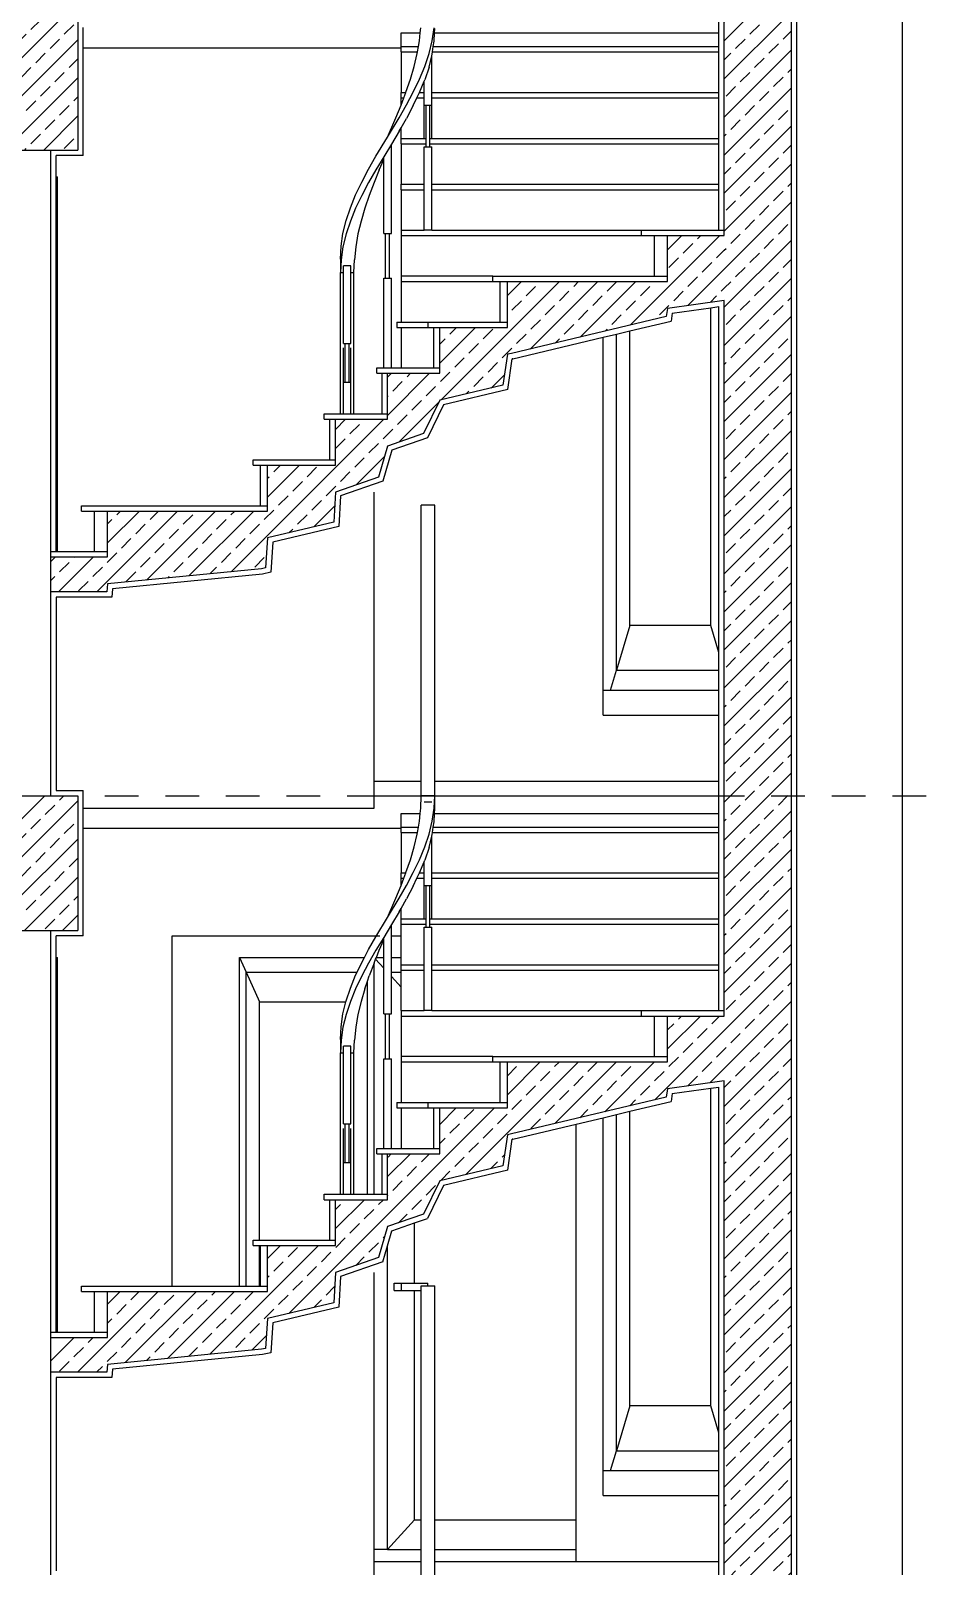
# Model space of a CAD drawing. Header units: metres. Extents: x -220 to 294, y -29 to 18.
# Drawn here: x -0.71 to 2.62, y -1.96 to 3.74 of the extents above; entities that cross this region are included whole.
import ezdxf

# ---------------------------------------------------------------- set-up
doc = ezdxf.new("R2010")
doc.units = ezdxf.units.M
doc.header["$MEASUREMENT"] = 0
doc.linetypes.add('DASHED4', pattern=[0.1875, 0.125, -0.0625])
for name, color, linetype in [('Cizgi', 7, 'Continuous'), ('Olculendirme', 7, 'Continuous'), ('Tarama', 7, 'Continuous')]:
    doc.layers.add(name, color=color, linetype=linetype)

msp = doc.modelspace()

# ---------------------------------------------------------------- hatches: boundary and pattern name
at = {"layer": 'Tarama', "linetype": 'Continuous', "lineweight": -3}
h = msp.add_hatch(dxfattribs=at)
h.set_pattern_fill('ANSI33', color=58, scale=0.4, style=0)
h.paths.add_polyline_path([(-0.533, 3.3), (-0.783, 3.3), (-0.783, 3.8), (-0.533, 3.8)])
h = msp.add_hatch(dxfattribs=at)
h.set_pattern_fill('ANSI33', color=58, scale=0.4, style=0)
h.paths.add_polyline_path([(2.117, 0.9), (1.867, 0.9), (1.867, 3.8), (2.117, 3.8)])
h = msp.add_hatch(dxfattribs=at)
h.set_pattern_fill('ANSI33', color=58, scale=0.4, style=0)
h.paths.add_polyline_path([(1.867, 2.741), (1.6568, 2.7115), (1.6519, 2.6809), (1.0772, 2.5441), (1.0623, 2.5409), (1.0452, 2.4261), (0.8105, 2.3703), (0.7507, 2.2464), (0.617, 2.1997), (0.5834, 2.0849), (0.4235, 2.0291), (0.417, 1.9168), (0.1717, 1.8585), (0.1643, 1.7473), (0.1492, 1.7441), (-0.4228, 1.6879), (-0.4255, 1.6584), (-0.633, 1.6584), (-0.633, 1.7879), (-0.4228, 1.7879), (-0.4228, 1.9585), (0.1717, 1.9585), (0.1717, 2.1291), (0.4235, 2.1291), (0.4235, 2.2997), (0.617, 2.2997), (0.617, 2.4703), (0.8105, 2.4703), (0.8105, 2.6409), (1.0623, 2.6409), (1.0623, 2.8115), (1.6568, 2.8115), (1.6568, 2.9821), (1.867, 2.9821)])
h = msp.add_hatch(dxfattribs=at)
h.set_pattern_fill('ANSI33', color=58, scale=0.4, style=0)
h.paths.add_polyline_path([(-0.533, 0.4), (-0.783, 0.4), (-0.783, 0.9), (-0.533, 0.9)])
h = msp.add_hatch(dxfattribs=at)
h.set_pattern_fill('ANSI33', color=58, scale=0.4, style=0)
h.paths.add_polyline_path([(2.117, -2), (1.867, -2), (1.867, 0.9), (2.117, 0.9)])
h = msp.add_hatch(dxfattribs=at)
h.set_pattern_fill('ANSI33', color=58, scale=0.4, style=0)
h.paths.add_polyline_path([(1.867, -0.159), (1.6568, -0.1885), (1.6519, -0.2191), (1.0772, -0.3559), (1.0623, -0.3591), (1.0452, -0.4739), (0.8105, -0.5297), (0.7507, -0.6536), (0.617, -0.7003), (0.5834, -0.8151), (0.4235, -0.8709), (0.417, -0.9832), (0.1717, -1.0415), (0.1643, -1.1527), (0.1492, -1.1559), (-0.4228, -1.2121), (-0.4255, -1.2416), (-0.633, -1.2416), (-0.633, -1.1121), (-0.4228, -1.1121), (-0.4228, -0.9415), (0.1717, -0.9415), (0.1717, -0.7709), (0.4235, -0.7709), (0.4235, -0.6003), (0.617, -0.6003), (0.617, -0.4297), (0.8105, -0.4297), (0.8105, -0.2591), (1.0623, -0.2591), (1.0623, -0.0885), (1.6568, -0.0885), (1.6568, 0.0821), (1.867, 0.0821)])

# ---------------------------------------------------------------- linework, layer by layer
at = {"layer": 'Cizgi', "color": 7, "linetype": 'Continuous', "lineweight": -3}
for points in [[(-0.533, 3.8), (-0.533, 3.3)], [(1.867, 3.0021), (1.867, 3.8)], [(2.117, -5.4608), (2.117, 3.8)], [(-0.783, 3.3), (-0.633, 3.3)], [(-0.633, 3.3), (-0.533, 3.3)], [(1.6568, 2.8315), (1.6568, 2.9821)], [(1.6568, 2.9821), (1.867, 2.9821)], [(1.867, 2.9821), (1.867, 3.0021)], [(1.0623, 2.6609), (1.0623, 2.8115)], [(1.0623, 2.8115), (1.6568, 2.8115)], [(1.6568, 2.8115), (1.6568, 2.8315)], [(1.867, 2.741), (1.6568, 2.7115)], [(1.867, 0.1021), (1.867, 2.741)], [(1.6568, 2.7115), (1.6519, 2.6809)], [(0.8105, 2.4903), (0.8105, 2.6409)], [(0.8105, 2.6409), (1.0623, 2.6409)], [(1.0623, 2.6409), (1.0623, 2.6609)], [(1.6519, 2.6809), (1.0772, 2.5441)], [(1.0623, 2.5409), (1.0452, 2.4261)], [(1.0772, 2.5441), (1.0623, 2.5409)], [(0.617, 2.3197), (0.617, 2.4703)], [(0.617, 2.4703), (0.8105, 2.4703)], [(0.8105, 2.4703), (0.8105, 2.4903)], [(1.0452, 2.4261), (0.8105, 2.3703)], [(0.8105, 2.3703), (0.7507, 2.2464)], [(0.4235, 2.1491), (0.4235, 2.2997)], [(0.4235, 2.2997), (0.617, 2.2997)], [(0.617, 2.2997), (0.617, 2.3197)], [(0.7507, 2.2464), (0.617, 2.1997)], [(0.617, 2.1997), (0.5834, 2.0849)], [(0.1717, 1.9785), (0.1717, 2.1291)], [(0.1717, 2.1291), (0.4235, 2.1291)], [(0.4235, 2.1291), (0.4235, 2.1491)], [(0.5834, 2.0849), (0.4235, 2.0291)], [(0.4235, 2.0291), (0.417, 1.9168)], [(-0.4228, 1.8079), (-0.4228, 1.9585)], [(-0.4228, 1.9585), (0.1717, 1.9585)], [(0.1717, 1.9585), (0.1717, 1.9785)], [(0.417, 1.9168), (0.1717, 1.8585)], [(0.1717, 1.8585), (0.1643, 1.7473)], [(-0.633, 1.6584), (-0.633, 1.7879)], [(-0.633, 1.7879), (-0.4228, 1.7879)], [(-0.4228, 1.7879), (-0.4228, 1.8079)], [(0.1492, 1.7441), (-0.4228, 1.6879)], [(0.1643, 1.7473), (0.1492, 1.7441)], [(-0.4255, 1.6584), (-0.633, 1.6584)], [(-0.4228, 1.6879), (-0.4255, 1.6584)], [(-0.783, 0.9), (-0.633, 0.9)], [(-0.633, 0.9), (-0.533, 0.9)], [(-0.533, 0.9), (-0.533, 0.4)], [(-0.783, 0.4), (-0.633, 0.4)], [(-0.633, 0.4), (-0.533, 0.4)], [(1.6568, -0.0685), (1.6568, 0.0821)], [(1.6568, 0.0821), (1.867, 0.0821)], [(1.867, 0.0821), (1.867, 0.1021)], [(1.0623, -0.2391), (1.0623, -0.0885)], [(1.0623, -0.0885), (1.6568, -0.0885)], [(1.6568, -0.0885), (1.6568, -0.0685)], [(1.867, -0.159), (1.6568, -0.1885)], [(1.867, -2.7979), (1.867, -0.159)], [(1.6519, -0.2191), (1.0772, -0.3559)], [(1.6568, -0.1885), (1.6519, -0.2191)], [(0.8105, -0.4097), (0.8105, -0.2591)], [(0.8105, -0.2591), (1.0623, -0.2591)], [(1.0623, -0.2591), (1.0623, -0.2391)], [(1.0623, -0.3591), (1.0452, -0.4739)], [(1.0772, -0.3559), (1.0623, -0.3591)], [(0.617, -0.5803), (0.617, -0.4297)], [(0.617, -0.4297), (0.8105, -0.4297)], [(0.8105, -0.4297), (0.8105, -0.4097)], [(1.0452, -0.4739), (0.8105, -0.5297)], [(0.8105, -0.5297), (0.7507, -0.6536)], [(0.4235, -0.7509), (0.4235, -0.6003)], [(0.4235, -0.6003), (0.617, -0.6003)], [(0.617, -0.6003), (0.617, -0.5803)], [(0.7507, -0.6536), (0.617, -0.7003)], [(0.617, -0.7003), (0.5834, -0.8151)], [(0.1717, -0.9215), (0.1717, -0.7709)], [(0.1717, -0.7709), (0.4235, -0.7709)], [(0.4235, -0.7709), (0.4235, -0.7509)], [(0.5834, -0.8151), (0.4235, -0.8709)], [(0.4235, -0.8709), (0.417, -0.9832)], [(-0.4228, -1.0921), (-0.4228, -0.9415)], [(-0.4228, -0.9415), (0.1717, -0.9415)], [(0.1717, -0.9415), (0.1717, -0.9215)], [(0.417, -0.9832), (0.1717, -1.0415)], [(0.1717, -1.0415), (0.1643, -1.1527)], [(-0.633, -1.2416), (-0.633, -1.1121)], [(-0.633, -1.1121), (-0.4228, -1.1121)], [(-0.4228, -1.1121), (-0.4228, -1.0921)], [(0.1492, -1.1559), (-0.4228, -1.2121)], [(0.1643, -1.1527), (0.1492, -1.1559)], [(-0.4255, -1.2416), (-0.633, -1.2416)], [(-0.4228, -1.2121), (-0.4255, -1.2416)]]:
    msp.add_lwpolyline(points, dxfattribs=at)
at = {"layer": 'Cizgi', "color": 241, "linetype": 'Continuous', "lineweight": -3}
for points in [[(1.847, 3.735), (1.847, 3.8)], [(2.137, 0.9), (2.137, 3.8)], [(-0.513, 3.68), (-0.513, 3.755)], [(1.847, 3.6844), (1.847, 3.735)], [(-0.513, 3.28), (-0.513, 3.68)], [(1.847, 3.6644), (1.847, 3.6844)], [(1.847, 3.5138), (1.847, 3.6644)], [(1.847, 3.4938), (1.847, 3.5138)], [(1.847, 3.3432), (1.847, 3.4938)], [(1.847, 3.3232), (1.847, 3.3432)], [(1.847, 3.1726), (1.847, 3.3232)], [(-0.513, 3.28), (-0.613, 3.28)], [(-0.613, 3.2), (-0.613, 3.28)], [(-0.613, 1.8079), (-0.613, 3.2)], [(1.847, 3.1526), (1.847, 3.1726)], [(1.847, 3.0021), (1.847, 3.1526)], [(1.6742, 2.6937), (1.6695, 2.6645)], [(1.6742, 2.6937), (1.817, 2.7138)], [(1.817, 2.7138), (1.847, 2.718)], [(1.847, 1.4333), (1.847, 2.718)], [(1.467, 2.6163), (1.517, 2.6282)], [(1.517, 2.6282), (1.6695, 2.6645)], [(1.0816, 2.5246), (1.417, 2.6044)], [(1.417, 2.6044), (1.467, 2.6163)], [(1.063, 2.4097), (1.0801, 2.5243)], [(1.0816, 2.5246), (1.0801, 2.5243)], [(1.063, 2.4097), (0.8244, 2.353)], [(0.8244, 2.353), (0.7651, 2.2302)], [(0.7651, 2.2302), (0.6333, 2.1842)], [(0.6333, 2.1842), (0.5997, 2.0694)], [(0.5997, 2.0694), (0.4427, 2.0146)], [(0.4427, 2.0146), (0.4361, 1.9008)], [(0.4361, 1.9008), (0.1906, 1.8425)], [(0.1906, 1.8425), (0.1832, 1.731)], [(0.1523, 1.7243), (-0.4044, 1.6697)], [(0.1832, 1.731), (0.1523, 1.7243)], [(-0.4044, 1.6697), (-0.4073, 1.6384)], [(-0.4073, 1.6384), (-0.613, 1.6384)], [(-0.613, 1.6384), (-0.613, 0.92)], [(1.847, 1.3667), (1.847, 1.4333)], [(1.847, 1.2929), (1.847, 1.3667)], [(1.847, 1.2), (1.847, 1.2929)], [(1.847, 0.955), (1.847, 1.2)], [(-0.613, 0.92), (-0.513, 0.92)], [(-0.513, 0.855), (-0.513, 0.92)], [(1.847, 0.9), (1.847, 0.955)], [(1.847, 0.835), (1.847, 0.9)], [(2.137, -2), (2.137, 0.9)], [(-0.513, 0.78), (-0.513, 0.855)], [(1.847, 0.7844), (1.847, 0.835)], [(-0.513, 0.38), (-0.513, 0.78)], [(1.847, 0.7644), (1.847, 0.7844)], [(1.847, 0.6138), (1.847, 0.7644)], [(1.847, 0.5938), (1.847, 0.6138)], [(1.847, 0.4432), (1.847, 0.5938)], [(1.847, 0.4232), (1.847, 0.4432)], [(1.847, 0.2726), (1.847, 0.4232)], [(-0.513, 0.38), (-0.613, 0.38)], [(-0.613, 0.3), (-0.613, 0.38)], [(-0.613, -1.0921), (-0.613, 0.3)], [(1.847, 0.2526), (1.847, 0.2726)], [(1.847, 0.1021), (1.847, 0.2526)], [(1.6742, -0.2063), (1.6695, -0.2355)], [(1.6742, -0.2063), (1.817, -0.1862)], [(1.817, -0.1862), (1.847, -0.182)], [(1.847, -1.4667), (1.847, -0.182)], [(1.417, -0.2956), (1.467, -0.2837)], [(1.467, -0.2837), (1.517, -0.2718)], [(1.517, -0.2718), (1.6695, -0.2355)], [(1.0816, -0.3754), (1.317, -0.3194)], [(1.317, -0.3194), (1.417, -0.2956)], [(1.063, -0.4903), (1.0801, -0.3757)], [(1.0816, -0.3754), (1.0801, -0.3757)], [(1.063, -0.4903), (0.8244, -0.547)], [(0.8244, -0.547), (0.7651, -0.6698)], [(0.717, -0.6866), (0.7651, -0.6698)], [(0.617, -0.7714), (0.6333, -0.7158)], [(0.6333, -0.7158), (0.717, -0.6866)], [(0.5997, -0.8306), (0.617, -0.7714)], [(0.5997, -0.8306), (0.4427, -0.8854)], [(0.4427, -0.8854), (0.4361, -0.9992)], [(0.4361, -0.9992), (0.1906, -1.0575)], [(0.1906, -1.0575), (0.1832, -1.169)], [(0.1523, -1.1757), (-0.4044, -1.2303)], [(0.1832, -1.169), (0.1523, -1.1757)], [(-0.4044, -1.2303), (-0.4073, -1.2616)], [(-0.4073, -1.2616), (-0.613, -1.2616)], [(-0.613, -1.2616), (-0.613, -1.98)], [(1.847, -1.5333), (1.847, -1.4667)], [(1.847, -1.6071), (1.847, -1.5333)], [(1.847, -1.7), (1.847, -1.6071)], [(1.847, -1.945), (1.847, -1.7)], [(1.847, -2), (1.847, -1.945)]]:
    msp.add_lwpolyline(points, dxfattribs=at)
at = {"layer": 'Cizgi', "color": 98, "linetype": 'Continuous', "lineweight": -3}
for points in [[(0.667, 3.735), (0.7383, 3.735)], [(0.667, 3.6844), (0.667, 3.735)], [(0.7352, 3.7063), (0.7383, 3.735)], [(0.7383, 3.735), (0.7403, 3.754)], [(0.7825, 3.7063), (0.7896, 3.754)], [(0.7896, 3.704), (0.7912, 3.735)], [(0.7912, 3.735), (0.792, 3.7517)], [(0.7912, 3.735), (1.847, 3.735)], [(-0.513, 3.68), (0.667, 3.68)], [(0.667, 3.6844), (0.7314, 3.6844)], [(0.667, 3.68), (0.667, 3.6844)], [(0.667, 3.6644), (0.667, 3.68)], [(0.667, 3.6644), (0.667, 3.5138)], [(0.667, 3.6644), (0.728, 3.6644)], [(0.7156, 3.6108), (0.7269, 3.6585)], [(0.7269, 3.6585), (0.728, 3.6644)], [(0.728, 3.6644), (0.7314, 3.6844)], [(0.7314, 3.6844), (0.7352, 3.7063)], [(0.7551, 3.6108), (0.7709, 3.6585)], [(0.7709, 3.6585), (0.7825, 3.7063)], [(0.7811, 3.6506), (0.7825, 3.6563)], [(0.7825, 3.6563), (0.7837, 3.6644)], [(0.7837, 3.6644), (0.7867, 3.6844)], [(0.7837, 3.6644), (1.847, 3.6644)], [(0.7867, 3.6844), (0.7896, 3.704)], [(0.7867, 3.6844), (1.847, 3.6844)], [(0.7017, 3.5631), (0.7156, 3.6108)], [(0.7355, 3.5631), (0.7551, 3.6108)], [(0.7709, 3.6085), (0.7551, 3.5608)], [(0.7709, 3.6085), (0.7811, 3.6506)], [(0.7811, 3.5138), (0.7811, 3.6506)], [(0.6854, 3.5153), (0.7017, 3.5631)], [(0.7127, 3.5153), (0.7355, 3.5631)], [(0.7359, 3.5138), (0.7529, 3.5553)], [(0.7529, 3.5553), (0.7551, 3.5608)], [(0.7529, 3.5138), (0.7529, 3.5553)], [(0.667, 3.4938), (0.667, 3.5138)], [(0.667, 3.5138), (0.6848, 3.5138)], [(0.667, 3.4671), (0.667, 3.4938)], [(0.667, 3.4938), (0.6772, 3.4938)], [(0.667, 3.4671), (0.6772, 3.4938)], [(0.6772, 3.4938), (0.6848, 3.5138)], [(0.6848, 3.5138), (0.6854, 3.5153)], [(0.6873, 3.4676), (0.7127, 3.5153)], [(0.7127, 3.4653), (0.7263, 3.4938)], [(0.7263, 3.4938), (0.7359, 3.5138)], [(0.7263, 3.4938), (0.7529, 3.4938)], [(0.7359, 3.5138), (0.7529, 3.5138)], [(0.7529, 3.4938), (0.7529, 3.5138)], [(0.7529, 3.4669), (0.7529, 3.4938)], [(0.7811, 3.5138), (1.847, 3.5138)], [(0.7811, 3.4938), (0.7811, 3.5138)], [(0.7811, 3.4938), (1.847, 3.4938)], [(0.7811, 3.4669), (0.7811, 3.4938)], [(0.6477, 3.4199), (0.667, 3.4671)], [(0.66, 3.4199), (0.6873, 3.4676)], [(0.7127, 3.4653), (0.6873, 3.4176)], [(0.7529, 3.4669), (0.7599, 3.4669)], [(0.7529, 3.3432), (0.7529, 3.4669)], [(0.7599, 3.3432), (0.7599, 3.4669)], [(0.7599, 3.4669), (0.7741, 3.4669)], [(0.7741, 3.3432), (0.7741, 3.4669)], [(0.7741, 3.4669), (0.7811, 3.4669)], [(0.7811, 3.3432), (0.7811, 3.4669)], [(0.617, 3.3482), (0.6477, 3.4199)], [(0.617, 3.3482), (0.66, 3.4199)], [(0.66, 3.3699), (0.6311, 3.3216)], [(0.66, 3.3699), (0.667, 3.3821)], [(0.667, 3.3821), (0.6873, 3.4176)], [(0.667, 3.3432), (0.667, 3.3821)], [(0.574, 3.2766), (0.617, 3.3482)], [(0.6311, 3.3216), (0.6026, 3.2744)], [(0.6311, 2.9901), (0.6311, 3.3216)], [(0.667, 3.3232), (0.667, 3.3432)], [(0.667, 3.3432), (0.7529, 3.3432)], [(0.667, 3.3232), (0.667, 3.1726)], [(0.667, 3.3232), (0.7599, 3.3232)], [(0.7529, 3.3432), (0.7599, 3.3432)], [(0.7529, 3.3119), (0.7599, 3.3119)], [(0.7529, 3.1726), (0.7529, 3.3119)], [(0.7599, 3.3232), (0.7599, 3.3432)], [(0.7599, 3.3119), (0.7599, 3.3232)], [(0.7599, 3.3119), (0.7741, 3.3119)], [(0.7741, 3.3432), (0.7811, 3.3432)], [(0.7741, 3.3232), (0.7741, 3.3432)], [(0.7741, 3.3232), (1.847, 3.3232)], [(0.7741, 3.3119), (0.7741, 3.3232)], [(0.7741, 3.3119), (0.7811, 3.3119)], [(0.7811, 3.3432), (1.847, 3.3432)], [(0.7811, 3.1726), (0.7811, 3.3119)], [(0.5467, 3.2289), (0.574, 3.2766)], [(0.6026, 3.2744), (0.574, 3.2266)], [(0.5863, 3.2266), (0.6029, 3.2654)], [(0.6029, 3.2654), (0.6026, 3.2744)], [(0.6029, 2.9901), (0.6029, 3.2654)], [(-0.613, 3.2), (-0.608, 3.2)], [(-0.608, 1.8079), (-0.608, 3.2)], [(0.5213, 3.1812), (0.5467, 3.2289)], [(0.574, 3.2266), (0.5467, 3.1789)], [(0.5863, 3.2266), (0.5668, 3.1789)], [(0.4985, 3.1334), (0.5213, 3.1812)], [(0.5467, 3.1789), (0.5213, 3.1312)], [(0.5668, 3.1789), (0.5486, 3.1312)], [(0.667, 3.1526), (0.667, 3.1726)], [(0.667, 3.1726), (0.7529, 3.1726)], [(0.667, 3.1526), (0.667, 3.0021)], [(0.667, 3.1526), (0.7529, 3.1526)], [(0.7529, 3.1526), (0.7529, 3.1726)], [(0.7529, 3.0021), (0.7529, 3.1526)], [(0.7811, 3.1726), (1.847, 3.1726)], [(0.7811, 3.1526), (0.7811, 3.1726)], [(0.7811, 3.1526), (1.847, 3.1526)], [(0.7811, 3.0021), (0.7811, 3.1526)], [(0.4631, 3.038), (0.4789, 3.0857)], [(0.4789, 3.0857), (0.4985, 3.1334)], [(0.4985, 3.0834), (0.4789, 3.0357)], [(0.5213, 3.1312), (0.4985, 3.0834)], [(0.5323, 3.0834), (0.5184, 3.0357)], [(0.5486, 3.1312), (0.5323, 3.0834)], [(0.4515, 2.9902), (0.4631, 3.038)], [(0.4789, 3.0357), (0.4631, 2.988)], [(0.5184, 3.0357), (0.5071, 2.988)], [(0.4444, 2.9425), (0.4515, 2.9902)], [(0.4631, 2.988), (0.4515, 2.9402)], [(0.5071, 2.988), (0.4988, 2.9402)], [(0.6029, 2.9901), (0.6099, 2.9901)], [(0.6099, 2.8235), (0.6099, 2.9901)], [(0.6099, 2.9901), (0.6241, 2.9901)], [(0.6241, 2.8235), (0.6241, 2.9901)], [(0.6241, 2.9901), (0.6311, 2.9901)], [(0.667, 3.0021), (0.667, 2.9821)], [(0.667, 3.0021), (0.7529, 3.0021)], [(0.667, 2.9821), (0.667, 2.8315)], [(0.667, 2.9821), (1.5595, 2.9821)], [(0.7811, 3.0021), (0.7529, 3.0021)], [(0.7811, 3.0021), (1.5595, 3.0021)], [(0.442, 2.8948), (0.4444, 2.9425)], [(0.4515, 2.9402), (0.4444, 2.8925)], [(0.4988, 2.9402), (0.4937, 2.8925)], [(0.442, 2.8948), (0.442, 2.8448)], [(0.4444, 2.8925), (0.442, 2.8448)], [(0.4811, 2.8698), (0.4529, 2.8698)], [(0.4529, 2.8448), (0.4529, 2.8698)], [(0.4811, 2.8448), (0.4811, 2.8698)], [(0.492, 2.8448), (0.4937, 2.8925)], [(0.442, 2.3197), (0.442, 2.8448)], [(0.442, 2.8448), (0.4529, 2.8448)], [(0.4529, 2.5815), (0.4529, 2.8448)], [(0.4811, 2.5815), (0.4811, 2.8448)], [(0.4811, 2.8448), (0.492, 2.8448)], [(0.492, 2.3197), (0.492, 2.8448)], [(0.6029, 2.4903), (0.6029, 2.8235)], [(0.6029, 2.8235), (0.6099, 2.8235)], [(0.6099, 2.8235), (0.6241, 2.8235)], [(0.6241, 2.8235), (0.6311, 2.8235)], [(0.6311, 2.4903), (0.6311, 2.8235)], [(0.667, 2.8315), (0.667, 2.8115)], [(1.0082, 2.8315), (0.667, 2.8315)], [(0.667, 2.8115), (0.667, 2.6609)], [(0.667, 2.8115), (1.0082, 2.8115)], [(1.817, 1.5333), (1.817, 2.7138)], [(0.6519, 2.6609), (0.6519, 2.6409)], [(0.6519, 2.6609), (0.667, 2.6609)], [(0.6519, 2.6409), (0.667, 2.6409)], [(0.667, 2.6609), (0.7681, 2.6609)], [(0.667, 2.6409), (0.667, 2.4903)], [(0.667, 2.6409), (0.7681, 2.6409)], [(1.517, 1.5333), (1.517, 2.6282)], [(0.4529, 2.5815), (0.4599, 2.5815)], [(0.4599, 2.4374), (0.4599, 2.5815)], [(0.4599, 2.5815), (0.4741, 2.5815)], [(0.4741, 2.4374), (0.4741, 2.5815)], [(0.4741, 2.5815), (0.4811, 2.5815)], [(1.417, 1.2929), (1.417, 2.6044)], [(1.467, 1.3667), (1.467, 2.6163)], [(0.4529, 2.4374), (0.4529, 2.5648)], [(0.4811, 2.4374), (0.4811, 2.5648)], [(0.4529, 2.3197), (0.4529, 2.4374)], [(0.4529, 2.4374), (0.4599, 2.4374)], [(0.4599, 2.4374), (0.4741, 2.4374)], [(0.4741, 2.4374), (0.4811, 2.4374)], [(0.4811, 2.3197), (0.4811, 2.4374)], [(0.567, 0.955), (0.567, 2.0291)], [(0.792, 1.98), (0.742, 1.98)], [(0.742, 0.955), (0.742, 1.98)], [(0.792, 0.955), (0.792, 1.98)], [(1.517, 1.5333), (1.467, 1.3667)], [(1.817, 1.5333), (1.517, 1.5333)], [(1.847, 1.4333), (1.817, 1.5333)], [(1.4449, 1.2929), (1.467, 1.3667)], [(1.467, 1.3667), (1.847, 1.3667)], [(1.417, 1.2), (1.417, 1.2929)], [(1.417, 1.2929), (1.4449, 1.2929)], [(1.4449, 1.2929), (1.847, 1.2929)], [(1.417, 1.2), (1.847, 1.2)], [(0.567, 0.955), (0.742, 0.955)], [(0.567, 0.9), (0.567, 0.955)], [(0.742, 0.9017), (0.742, 0.955)], [(0.792, 0.955), (1.847, 0.955)], [(0.792, 0.9017), (0.792, 0.955)], [(0.567, 0.855), (0.567, 0.9)], [(0.567, 0.9), (0.7419, 0.9)], [(0.7403, 0.854), (0.7419, 0.9)], [(0.7419, 0.9), (0.742, 0.9017)], [(0.742, 0.9017), (0.792, 0.9017)], [(0.7811, 0.8767), (0.7529, 0.8767)], [(0.7896, 0.854), (0.792, 0.9)], [(0.792, 0.9), (0.792, 0.9017)], [(0.792, 0.9), (1.847, 0.9)], [(0.792, 0.8517), (0.792, 0.9)], [(-0.513, 0.855), (0.567, 0.855)], [(0.667, 0.835), (0.7383, 0.835)], [(0.667, 0.7844), (0.667, 0.835)], [(0.7314, 0.7844), (0.7352, 0.8063)], [(0.7352, 0.8063), (0.7383, 0.835)], [(0.7383, 0.835), (0.7403, 0.854)], [(0.7709, 0.7585), (0.7825, 0.8063)], [(0.7825, 0.8063), (0.7896, 0.854)], [(0.7867, 0.7844), (0.7896, 0.804)], [(0.7896, 0.804), (0.7912, 0.835)], [(0.7912, 0.835), (0.792, 0.8517)], [(0.7912, 0.835), (1.847, 0.835)], [(-0.513, 0.78), (0.667, 0.78)], [(0.667, 0.7844), (0.7314, 0.7844)], [(0.667, 0.78), (0.667, 0.7844)], [(0.667, 0.7644), (0.667, 0.78)], [(0.667, 0.7644), (0.667, 0.6138)], [(0.667, 0.7644), (0.728, 0.7644)], [(0.7156, 0.7108), (0.7269, 0.7585)], [(0.7269, 0.7585), (0.728, 0.7644)], [(0.728, 0.7644), (0.7314, 0.7844)], [(0.7551, 0.7108), (0.7709, 0.7585)], [(0.7709, 0.7085), (0.7811, 0.7506)], [(0.7811, 0.7506), (0.7825, 0.7563)], [(0.7811, 0.6138), (0.7811, 0.7506)], [(0.7825, 0.7563), (0.7837, 0.7644)], [(0.7837, 0.7644), (0.7867, 0.7844)], [(0.7837, 0.7644), (1.847, 0.7644)], [(0.7867, 0.7844), (1.847, 0.7844)], [(0.7017, 0.6631), (0.7156, 0.7108)], [(0.7355, 0.6631), (0.7551, 0.7108)], [(0.7709, 0.7085), (0.7551, 0.6608)], [(0.6854, 0.6153), (0.7017, 0.6631)], [(0.7127, 0.6153), (0.7355, 0.6631)], [(0.7359, 0.6138), (0.7529, 0.6553)], [(0.7529, 0.6553), (0.7551, 0.6608)], [(0.7529, 0.6138), (0.7529, 0.6553)], [(0.667, 0.5938), (0.667, 0.6138)], [(0.667, 0.6138), (0.6848, 0.6138)], [(0.667, 0.5671), (0.667, 0.5938)], [(0.667, 0.5938), (0.6772, 0.5938)], [(0.667, 0.5671), (0.6772, 0.5938)], [(0.6772, 0.5938), (0.6848, 0.6138)], [(0.6848, 0.6138), (0.6854, 0.6153)], [(0.6873, 0.5676), (0.7127, 0.6153)], [(0.7127, 0.5653), (0.7263, 0.5938)], [(0.7263, 0.5938), (0.7359, 0.6138)], [(0.7263, 0.5938), (0.7529, 0.5938)], [(0.7359, 0.6138), (0.7529, 0.6138)], [(0.7529, 0.5938), (0.7529, 0.6138)], [(0.7529, 0.5669), (0.7529, 0.5938)], [(0.7811, 0.6138), (1.847, 0.6138)], [(0.7811, 0.5938), (0.7811, 0.6138)], [(0.7811, 0.5938), (1.847, 0.5938)], [(0.7811, 0.5669), (0.7811, 0.5938)], [(0.617, 0.4482), (0.6477, 0.5199)], [(0.617, 0.4482), (0.66, 0.5199)], [(0.6477, 0.5199), (0.667, 0.5671)], [(0.66, 0.5199), (0.6873, 0.5676)], [(0.667, 0.4821), (0.6873, 0.5176)], [(0.7127, 0.5653), (0.6873, 0.5176)], [(0.7529, 0.5669), (0.7599, 0.5669)], [(0.7529, 0.4432), (0.7529, 0.5669)], [(0.7599, 0.4432), (0.7599, 0.5669)], [(0.7599, 0.5669), (0.7741, 0.5669)], [(0.7741, 0.4432), (0.7741, 0.5669)], [(0.7741, 0.5669), (0.7811, 0.5669)], [(0.7811, 0.4432), (0.7811, 0.5669)], [(0.66, 0.4699), (0.6315, 0.4221)], [(0.66, 0.4699), (0.667, 0.4821)], [(0.667, 0.4432), (0.667, 0.4821)], [(0.574, 0.3766), (0.617, 0.4482)], [(0.6315, 0.4221), (0.6026, 0.3744)], [(0.6311, 0.4), (0.6315, 0.4221)], [(0.6311, 0.3), (0.6311, 0.4)], [(0.667, 0.4232), (0.667, 0.4432)], [(0.667, 0.4432), (0.7529, 0.4432)], [(0.667, 0.4232), (0.7599, 0.4232)], [(0.667, 0.3), (0.667, 0.4232)], [(0.7529, 0.4432), (0.7599, 0.4432)], [(0.7529, 0.4119), (0.7599, 0.4119)], [(0.7529, 0.2726), (0.7529, 0.4119)], [(0.7599, 0.4232), (0.7599, 0.4432)], [(0.7599, 0.4119), (0.7599, 0.4232)], [(0.7599, 0.4119), (0.7741, 0.4119)], [(0.7741, 0.4432), (0.7811, 0.4432)], [(0.7741, 0.4232), (0.7741, 0.4432)], [(0.7741, 0.4232), (1.847, 0.4232)], [(0.7741, 0.4119), (0.7741, 0.4232)], [(0.7741, 0.4119), (0.7811, 0.4119)], [(0.7811, 0.4432), (1.847, 0.4432)], [(0.7811, 0.2726), (0.7811, 0.4119)], [(0.5467, 0.3289), (0.574, 0.3766)], [(0.6026, 0.3744), (0.574, 0.3266)], [(0.5863, 0.3266), (0.6029, 0.3654)], [(0.6029, 0.3654), (0.6026, 0.3744)], [(0.6029, 0.3), (0.6029, 0.3654)], [(-0.613, 0.3), (-0.608, 0.3)], [(-0.608, -1.0921), (-0.608, 0.3)], [(0.067, -0.9215), (0.067, 0.3)], [(0.067, 0.3), (0.092, 0.245)], [(0.067, 0.3), (0.5313, 0.3)], [(0.5213, 0.2812), (0.5313, 0.3)], [(0.5313, 0.3), (0.5467, 0.3289)], [(0.574, 0.3266), (0.5467, 0.2789)], [(0.5668, 0.2789), (0.5728, 0.2936)], [(0.5728, 0.2936), (0.5754, 0.3)], [(0.6029, 0.2606), (0.5728, 0.2936)], [(0.5754, 0.3), (0.5863, 0.3266)], [(0.5754, 0.3), (0.6029, 0.3)], [(0.6029, 0.2606), (0.6029, 0.3)], [(0.6311, 0.3), (0.667, 0.3)], [(0.6311, 0.245), (0.6311, 0.3)], [(0.667, 0.2726), (0.667, 0.3)], [(0.092, -0.9215), (0.092, 0.245)], [(0.092, 0.245), (0.142, 0.135)], [(0.092, 0.245), (0.504, 0.245)], [(0.4789, 0.1857), (0.4985, 0.2334)], [(0.4985, 0.2334), (0.504, 0.245)], [(0.5213, 0.2312), (0.4985, 0.1834)], [(0.504, 0.245), (0.5213, 0.2812)], [(0.5467, 0.2789), (0.5213, 0.2312)], [(0.542, 0.2117), (0.5486, 0.2312)], [(0.5668, 0.2789), (0.5486, 0.2312)], [(0.567, -0.5803), (0.5668, 0.2789)], [(0.6029, 0.0901), (0.6029, 0.2606)], [(0.6311, 0.245), (0.667, 0.245)], [(0.6311, 0.2294), (0.6311, 0.245)], [(0.667, 0.19), (0.6311, 0.2294)], [(0.6311, 0.0901), (0.6311, 0.2294)], [(0.667, 0.2526), (0.667, 0.2726)], [(0.667, 0.2726), (0.7529, 0.2726)], [(0.667, 0.2526), (0.7529, 0.2526)], [(0.667, 0.245), (0.667, 0.2526)], [(0.667, 0.19), (0.667, 0.245)], [(0.7529, 0.2526), (0.7529, 0.2726)], [(0.7529, 0.1021), (0.7529, 0.2526)], [(0.7811, 0.2726), (1.847, 0.2726)], [(0.7811, 0.2526), (0.7811, 0.2726)], [(0.7811, 0.2526), (1.847, 0.2526)], [(0.7811, 0.1021), (0.7811, 0.2526)], [(0.4631, 0.138), (0.4789, 0.1857)], [(0.4985, 0.1834), (0.4789, 0.1357)], [(0.5323, 0.1834), (0.5184, 0.1357)], [(0.5323, 0.1834), (0.542, 0.2117)], [(0.542, -0.5803), (0.542, 0.2117)], [(0.667, 0.1021), (0.667, 0.19)], [(0.142, 0.135), (0.4624, 0.1349)], [(0.142, -0.7509), (0.142, 0.135)], [(0.4515, 0.0902), (0.4624, 0.1349)], [(0.4624, 0.1349), (0.4631, 0.138)], [(0.4789, 0.1357), (0.4631, 0.088)], [(0.5184, 0.1357), (0.5071, 0.088)], [(0.4444, 0.0425), (0.4515, 0.0902)], [(0.4631, 0.088), (0.4515, 0.0402)], [(0.5071, 0.088), (0.4988, 0.0402)], [(0.6029, 0.0901), (0.6099, 0.0901)], [(0.6099, -0.0765), (0.6099, 0.0901)], [(0.6099, 0.0901), (0.6241, 0.0901)], [(0.6241, -0.0765), (0.6241, 0.0901)], [(0.6241, 0.0901), (0.6311, 0.0901)], [(0.667, 0.1021), (0.667, 0.0821)], [(0.667, 0.1021), (0.7529, 0.1021)], [(0.667, 0.0821), (0.667, -0.0685)], [(0.667, 0.0821), (1.5595, 0.0821)], [(0.7811, 0.1021), (0.7529, 0.1021)], [(0.7811, 0.1021), (1.5595, 0.1021)], [(0.442, -0.0052), (0.4444, 0.0425)], [(0.4515, 0.0402), (0.4444, -0.0075)], [(0.4988, 0.0402), (0.4937, -0.0075)], [(0.442, -0.0052), (0.442, -0.0552)], [(0.4444, -0.0075), (0.442, -0.0552)], [(0.442, -0.5803), (0.442, -0.0552)], [(0.442, -0.0552), (0.4529, -0.0552)], [(0.4811, -0.0302), (0.4529, -0.0302)], [(0.4529, -0.0552), (0.4529, -0.0302)], [(0.4529, -0.3185), (0.4529, -0.0552)], [(0.4811, -0.0552), (0.4811, -0.0302)], [(0.4811, -0.3185), (0.4811, -0.0552)], [(0.4811, -0.0552), (0.492, -0.0552)], [(0.492, -0.0552), (0.4937, -0.0075)], [(0.492, -0.5803), (0.492, -0.0552)], [(0.6029, -0.4097), (0.6029, -0.0765)], [(0.6029, -0.0765), (0.6099, -0.0765)], [(0.6099, -0.0765), (0.6241, -0.0765)], [(0.6241, -0.0765), (0.6311, -0.0765)], [(0.6311, -0.4097), (0.6311, -0.0765)], [(0.667, -0.0685), (0.667, -0.0885)], [(1.0082, -0.0685), (0.667, -0.0685)], [(0.667, -0.0885), (0.667, -0.2391)], [(0.667, -0.0885), (1.0082, -0.0885)], [(1.817, -1.3667), (1.817, -0.1862)], [(0.6519, -0.2391), (0.6519, -0.2591)], [(0.6519, -0.2391), (0.667, -0.2391)], [(0.6519, -0.2591), (0.667, -0.2591)], [(0.667, -0.2391), (0.7681, -0.2391)], [(0.667, -0.2591), (0.667, -0.4097)], [(0.667, -0.2591), (0.7681, -0.2591)], [(1.467, -1.5333), (1.467, -0.2837)], [(1.517, -1.3667), (1.517, -0.2718)], [(0.4529, -0.3185), (0.4599, -0.3185)], [(0.4529, -0.4626), (0.4529, -0.3352)], [(0.4599, -0.4626), (0.4599, -0.3185)], [(0.4599, -0.3185), (0.4741, -0.3185)], [(0.4741, -0.4626), (0.4741, -0.3185)], [(0.4741, -0.3185), (0.4811, -0.3185)], [(0.4811, -0.4626), (0.4811, -0.3352)], [(1.417, -1.6071), (1.417, -0.2956)], [(0.4529, -0.5803), (0.4529, -0.4626)], [(0.4529, -0.4626), (0.4599, -0.4626)], [(0.4599, -0.4626), (0.4741, -0.4626)], [(0.4741, -0.4626), (0.4811, -0.4626)], [(0.4811, -0.5803), (0.4811, -0.4626)], [(0.717, -0.91), (0.717, -0.6866)], [(0.142, -0.9215), (0.142, -0.7709)], [(0.617, -1.9), (0.617, -0.7714)], [(0.567, -1.9), (0.567, -0.8709)], [(0.642, -0.9375), (0.642, -0.91)], [(0.642, -0.91), (0.667, -0.91)], [(0.667, -0.91), (0.667, -0.9375)], [(0.667, -0.91), (0.717, -0.91)], [(0.717, -0.91), (0.767, -0.91)], [(0.767, -0.92), (0.767, -0.91)], [(0.642, -0.9375), (0.667, -0.9375)], [(0.667, -0.9375), (0.717, -0.9375)], [(0.717, -1.79), (0.717, -0.9375)], [(0.717, -0.9375), (0.742, -0.9375)], [(0.742, -0.92), (0.767, -0.92)], [(0.742, -0.9375), (0.742, -0.92)], [(0.742, -1.79), (0.742, -0.9375)], [(0.767, -0.92), (0.792, -0.92)], [(0.792, -1.79), (0.792, -0.92)], [(1.517, -1.3667), (1.467, -1.5333)], [(1.817, -1.3667), (1.517, -1.3667)], [(1.847, -1.4667), (1.817, -1.3667)], [(1.4449, -1.6071), (1.467, -1.5333)], [(1.467, -1.5333), (1.847, -1.5333)], [(1.417, -1.7), (1.417, -1.6071)], [(1.417, -1.6071), (1.4449, -1.6071)], [(1.4449, -1.6071), (1.847, -1.6071)], [(1.417, -1.7), (1.847, -1.7)], [(0.717, -1.79), (0.617, -1.9)], [(0.717, -1.79), (0.742, -1.79)], [(0.742, -1.9), (0.742, -1.79)], [(0.792, -1.79), (1.317, -1.79)], [(0.792, -1.9), (0.792, -1.79)], [(0.617, -1.9), (0.567, -1.9)], [(0.567, -1.945), (0.567, -1.9)], [(0.617, -1.9), (0.742, -1.9)], [(0.742, -1.945), (0.742, -1.9)], [(0.792, -1.9), (1.317, -1.9)], [(0.792, -1.945), (0.792, -1.9)], [(0.567, -1.945), (0.742, -1.945)], [(0.567, -2), (0.567, -1.945)], [(0.742, -1.9983), (0.742, -1.945)], [(0.792, -1.945), (1.317, -1.945)], [(0.792, -1.9983), (0.792, -1.945)], [(1.317, -1.945), (1.847, -1.945)]]:
    msp.add_lwpolyline(points, dxfattribs=at)
at = {"layer": 'Cizgi', "color": 166, "linetype": 'Continuous', "lineweight": -3}
for points in [[(-0.633, 1.8079), (-0.633, 3.3)], [(-0.633, 1.7879), (-0.633, 1.8079)], [(-0.633, 0.9), (-0.633, 1.6584)], [(-0.633, -1.0921), (-0.633, 0.4)], [(-0.633, -1.1121), (-0.633, -1.0921)], [(-0.633, -2), (-0.633, -1.2416)]]:
    msp.add_lwpolyline(points, dxfattribs=at)
at = {"layer": 'Cizgi', "color": 59, "linetype": 'Continuous', "lineweight": -3}
for points in [[(1.5595, 2.9821), (1.5595, 3.0021)], [(1.5595, 3.0021), (1.847, 3.0021)], [(1.5595, 2.9821), (1.6082, 2.9821)], [(1.6082, 2.8315), (1.6082, 2.9821)], [(1.6082, 2.9821), (1.6568, 2.9821)], [(1.847, 3.0021), (1.867, 3.0021)], [(1.0082, 2.8115), (1.0082, 2.8315)], [(1.0082, 2.8315), (1.6082, 2.8315)], [(1.0082, 2.8115), (1.0353, 2.8115)], [(1.0353, 2.6609), (1.0353, 2.8115)], [(1.0353, 2.8115), (1.0623, 2.8115)], [(1.6082, 2.8315), (1.6568, 2.8315)], [(0.7681, 2.6409), (0.7681, 2.6609)], [(0.7681, 2.6609), (1.0353, 2.6609)], [(0.7681, 2.6409), (0.7893, 2.6409)], [(0.7893, 2.4903), (0.7893, 2.6409)], [(0.7893, 2.6409), (0.8105, 2.6409)], [(1.0353, 2.6609), (1.0623, 2.6609)], [(0.577, 2.4703), (0.577, 2.4903)], [(0.577, 2.4903), (0.6029, 2.4903)], [(0.577, 2.4703), (0.597, 2.4703)], [(0.597, 2.3197), (0.597, 2.4703)], [(0.597, 2.4703), (0.617, 2.4703)], [(0.6029, 2.4903), (0.6311, 2.4903)], [(0.6311, 2.4903), (0.667, 2.4903)], [(0.667, 2.4903), (0.7893, 2.4903)], [(0.7893, 2.4903), (0.8105, 2.4903)], [(0.381, 2.2997), (0.381, 2.3197)], [(0.381, 2.3197), (0.442, 2.3197)], [(0.381, 2.2997), (0.4022, 2.2997)], [(0.4022, 2.1491), (0.4022, 2.2997)], [(0.4022, 2.2997), (0.4235, 2.2997)], [(0.442, 2.3197), (0.4529, 2.3197)], [(0.4529, 2.3197), (0.4811, 2.3197)], [(0.4811, 2.3197), (0.492, 2.3197)], [(0.492, 2.3197), (0.597, 2.3197)], [(0.597, 2.3197), (0.617, 2.3197)], [(0.1176, 2.1291), (0.1176, 2.1491)], [(0.1176, 2.1491), (0.4022, 2.1491)], [(0.1176, 2.1291), (0.1446, 2.1291)], [(0.1446, 1.9785), (0.1446, 2.1291)], [(0.1446, 2.1291), (0.1717, 2.1291)], [(0.4022, 2.1491), (0.4235, 2.1491)], [(-0.5201, 1.9585), (-0.5201, 1.9785)], [(-0.5201, 1.9785), (0.1446, 1.9785)], [(-0.5201, 1.9585), (-0.4715, 1.9585)], [(-0.4715, 1.8079), (-0.4715, 1.9585)], [(-0.4715, 1.9585), (-0.4228, 1.9585)], [(0.1446, 1.9785), (0.1717, 1.9785)], [(-0.633, 1.8079), (-0.613, 1.8079)], [(-0.613, 1.8079), (-0.608, 1.8079)], [(-0.608, 1.8079), (-0.4715, 1.8079)], [(-0.4715, 1.8079), (-0.4228, 1.8079)], [(1.5595, 0.0821), (1.5595, 0.1021)], [(1.5595, 0.1021), (1.847, 0.1021)], [(1.5595, 0.0821), (1.6082, 0.0821)], [(1.6082, -0.0685), (1.6082, 0.0821)], [(1.6082, 0.0821), (1.6568, 0.0821)], [(1.847, 0.1021), (1.867, 0.1021)], [(1.0082, -0.0885), (1.0082, -0.0685)], [(1.0082, -0.0685), (1.6082, -0.0685)], [(1.0082, -0.0885), (1.0353, -0.0885)], [(1.0353, -0.2391), (1.0353, -0.0885)], [(1.0353, -0.0885), (1.0623, -0.0885)], [(1.6082, -0.0685), (1.6568, -0.0685)], [(0.7681, -0.2591), (0.7681, -0.2391)], [(0.7681, -0.2391), (1.0353, -0.2391)], [(0.7681, -0.2591), (0.7893, -0.2591)], [(0.7893, -0.4097), (0.7893, -0.2591)], [(0.7893, -0.2591), (0.8105, -0.2591)], [(1.0353, -0.2391), (1.0623, -0.2391)], [(0.577, -0.4297), (0.577, -0.4097)], [(0.577, -0.4097), (0.6029, -0.4097)], [(0.577, -0.4297), (0.597, -0.4297)], [(0.597, -0.5803), (0.597, -0.4297)], [(0.597, -0.4297), (0.617, -0.4297)], [(0.6029, -0.4097), (0.6311, -0.4097)], [(0.6311, -0.4097), (0.667, -0.4097)], [(0.667, -0.4097), (0.7893, -0.4097)], [(0.7893, -0.4097), (0.8105, -0.4097)], [(0.381, -0.6003), (0.381, -0.5803)], [(0.381, -0.5803), (0.442, -0.5803)], [(0.381, -0.6003), (0.4022, -0.6003)], [(0.4022, -0.7509), (0.4022, -0.6003)], [(0.4022, -0.6003), (0.4235, -0.6003)], [(0.442, -0.5803), (0.4529, -0.5803)], [(0.4529, -0.5803), (0.4811, -0.5803)], [(0.4811, -0.5803), (0.492, -0.5803)], [(0.492, -0.5803), (0.542, -0.5803)], [(0.542, -0.5803), (0.567, -0.5803)], [(0.567, -0.5803), (0.597, -0.5803)], [(0.597, -0.5803), (0.617, -0.5803)], [(0.1176, -0.7709), (0.1176, -0.7509)], [(0.1176, -0.7509), (0.142, -0.7509)], [(0.1176, -0.7709), (0.142, -0.7709)], [(0.142, -0.7509), (0.4022, -0.7509)], [(0.142, -0.7709), (0.1446, -0.7709)], [(0.1446, -0.9215), (0.1446, -0.7709)], [(0.1446, -0.7709), (0.1717, -0.7709)], [(0.4022, -0.7509), (0.4235, -0.7509)], [(-0.5201, -0.9415), (-0.5201, -0.9215)], [(-0.5201, -0.9215), (-0.183, -0.9215)], [(-0.5201, -0.9415), (-0.4715, -0.9415)], [(-0.4715, -1.0921), (-0.4715, -0.9415)], [(-0.4715, -0.9415), (-0.4228, -0.9415)], [(-0.183, -0.9215), (0.067, -0.9215)], [(0.067, -0.9215), (0.092, -0.9215)], [(0.092, -0.9215), (0.142, -0.9215)], [(0.142, -0.9215), (0.1446, -0.9215)], [(0.1446, -0.9215), (0.1717, -0.9215)], [(-0.633, -1.0921), (-0.613, -1.0921)], [(-0.613, -1.0921), (-0.608, -1.0921)], [(-0.608, -1.0921), (-0.4715, -1.0921)], [(-0.4715, -1.0921), (-0.4228, -1.0921)]]:
    msp.add_lwpolyline(points, dxfattribs=at)
at = {"layer": 'Cizgi', "color": 73, "linetype": 'DASHED4', "lineweight": -3}
msp.add_lwpolyline([(-6.733, 0.9), (10.5158, 0.9)], dxfattribs=at)
at = {"layer": 'Cizgi', "color": 118, "linetype": 'Continuous', "lineweight": -3}
for points in [[(-0.183, 0.38), (0.588, 0.38)], [(-0.183, -0.9215), (-0.183, 0.38)], [(0.6311, 0.38), (0.667, 0.38)], [(1.317, -1.79), (1.317, -0.3194)], [(1.317, -1.9), (1.317, -1.79)], [(1.317, -1.945), (1.317, -1.9)]]:
    msp.add_lwpolyline(points, dxfattribs=at)
at = {"layer": 'Olculendirme', "color": 47, "linetype": 'Continuous', "lineweight": -3}
msp.add_lwpolyline([(2.5292, -10.33), (2.5292, 14.33)], dxfattribs=at)

doc.saveas('drawing.dxf')
